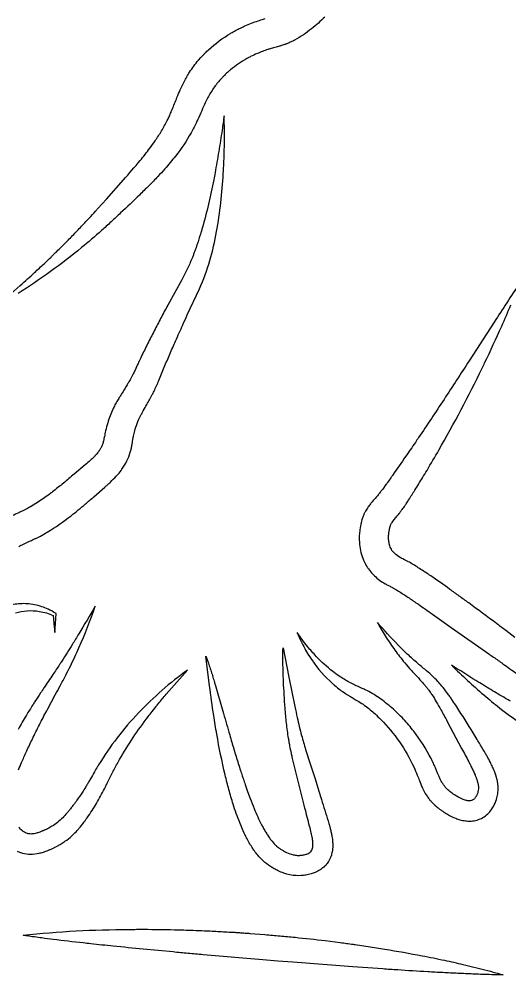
# Model space of a CAD drawing. Header units: millimetres. Extents: x 4236 to 5436, y 1579 to 2339.
# Drawn here: x 5002.6 to 5042.6, y 1644.8 to 1722.6 of the extents above; entities that cross this region are included whole.
import ezdxf

# ---------------------------------------------------------------- set-up
doc = ezdxf.new("R2010")
doc.units = ezdxf.units.MM
doc.layers.add('Default', color=70, linetype='Continuous')

msp = doc.modelspace()

# ---------------------------------------------------------------- linework, layer by layer
at = {"layer": 'Default'}
for points in [[(5000.703, 1699.237, 0.004832), (5002.694, 1700.965, 0.004063), (5003.864, 1702.02, 0.000742), (5004.631, 1702.736, 0.003507), (5005.2, 1703.277, 0.001661), (5005.387, 1703.46, 0.002568), (5006.134, 1704.191, 0.004807), (5006.869, 1704.934, 0.00282), (5007.593, 1705.684, 0.004849), (5008.305, 1706.445, 0.000857), (5008.832, 1707.021, 0.001579), (5009.006, 1707.214), (5009.707, 1707.997), (5011.103, 1709.561, 0.007241), (5012.454, 1711.131, 0.011971), (5013.243, 1712.125, 0.010198), (5013.679, 1712.731, 0.016227), (5014.21, 1713.553, 0.020588), (5014.672, 1714.4, 0.008971), (5014.826, 1714.725, 0.006337), (5014.973, 1715.061, 0.002722), (5015.07, 1715.292, 0.002265), (5015.261, 1715.766, -0.001638), (5015.459, 1716.257, -0.008294), (5015.729, 1716.894, -0.013743), (5016.041, 1717.548, -0.023838), (5016.487, 1718.327, -0.033091), (5017.207, 1719.297), (5017.405, 1719.522, -0.010215), (5017.507, 1719.631, 0.00117), (5017.612, 1719.738, -0.00132), (5017.768, 1719.898, -0.006722), (5017.901, 1720.029, -0.012), (5018.038, 1720.154, -0.051982), (5019.82, 1721.479, -0.003246), (5019.947, 1721.553, -0.013919), (5020.334, 1721.767, -0.009191), (5020.729, 1721.962, -0.00348), (5020.994, 1722.086, -0.021216), (5022.083, 1722.508, -0.002174), (5022.29, 1722.575, -0.003591), (5022.498, 1722.639, -0.00325), (5022.637, 1722.68)], [(5027.494, 1722.802, -0.009721), (5026.973, 1722.322, -0.011998), (5026.42, 1721.859, -0.043071), (5025.04, 1720.931, -0.00504), (5024.969, 1720.895, -0.002844), (5024.897, 1720.859, -0.000059), (5024.751, 1720.788, -0.002395), (5024.604, 1720.719), (5024.409, 1720.64, 0.000569), (5024.332, 1720.608, -0.003524), (5024.273, 1720.585, -0.006912), (5024.213, 1720.563, -0.013881), (5024.13, 1720.536), (5023.964, 1720.483, 0.00229), (5023.88, 1720.457, -0.003306), (5023.803, 1720.436), (5023.544, 1720.369), (5023.311, 1720.306, 0.004835), (5023.141, 1720.257, 0.00308), (5022.971, 1720.205, 0.001259), (5022.859, 1720.169, 0.019835), (5021.983, 1719.836, 0.01174), (5021.458, 1719.587, 0.010004), (5021.15, 1719.424, 0.04777), (5019.821, 1718.521, 0.007342), (5019.648, 1718.373, 0.012533), (5019.561, 1718.298, 0.007867), (5019.437, 1718.181, 0.000776), (5019.315, 1718.061, -0.002372), (5019.154, 1717.901), (5019, 1717.734, 0.011393), (5018.712, 1717.391, 0.016584), (5018.444, 1717.033, 0.016918), (5018.201, 1716.653, 0.013318), (5017.974, 1716.249, 0.009798), (5017.76, 1715.819, 0.007036), (5017.55, 1715.363, -0.003136), (5017.227, 1714.641, -0.007391), (5016.932, 1714.018, -0.011531), (5016.602, 1713.386, -0.039533), (5015.349, 1711.5, -0.016052), (5014.46, 1710.443, -0.006753), (5013.908, 1709.843, -0.005156), (5013.536, 1709.452, -0.003677), (5013.159, 1709.071, -0.002162), (5012.78, 1708.696, -0.001136), (5012.399, 1708.324, -0.005258), (5010.868, 1706.863, -0.0006), (5010.096, 1706.141, -0.002444), (5009.704, 1705.78, -0.003757), (5009.307, 1705.424, -0.009603), (5007.687, 1704.04, -0.03157), (5002.522, 1700.318, -0.011686)], [(5002.568, 1679.724, -0.001817), (5002.958, 1679.909, -0.001369), (5003.618, 1680.215, 0.000992), (5003.756, 1680.279, 0.003055), (5003.967, 1680.379, 0.005162), (5004.186, 1680.487, 0.015267), (5004.761, 1680.804, 0.002379), (5004.896, 1680.883, 0.03189), (5006.833, 1682.219, 0.009787), (5008.004, 1683.177, 0.002951), (5008.678, 1683.757), (5009.573, 1684.538, 0.002285), (5009.802, 1684.744, 0.004914), (5010.034, 1684.958, 0.016196), (5010.507, 1685.432, 0.00839), (5010.656, 1685.598, 0.024367), (5010.977, 1686.004, 0.042113), (5011.375, 1686.676), (5011.454, 1686.848), (5011.526, 1687.022), (5011.594, 1687.204), (5011.655, 1687.391, 0.008522), (5011.696, 1687.533, 0.013712), (5011.762, 1687.811, 0.010652), (5011.818, 1688.108, 0.000544), (5011.83, 1688.186, -0.000002), (5011.865, 1688.4, -0.002615), (5011.887, 1688.531, -0.004899), (5011.915, 1688.687, -0.019436), (5012.022, 1689.142, -0.009626), (5012.092, 1689.383, -0.032262), (5012.353, 1690.069, -0.009122), (5012.461, 1690.293, -0.006503), (5012.583, 1690.526, -0.004079), (5012.715, 1690.767, -0.002154), (5013.001, 1691.271, 0.003071), (5013.223, 1691.666, 0.006655), (5013.444, 1692.075, 0.007457), (5013.589, 1692.358, 0.017141), (5013.979, 1693.224), (5014.423, 1694.306, -0.003897), (5014.874, 1695.372, -0.002342), (5015.342, 1696.437, -0.00129), (5015.936, 1697.767, -0.002421), (5016.298, 1698.563), (5017.289, 1700.688, 0.037058), (5018.133, 1702.996, 0.025494), (5018.68, 1705.342, 0.017506), (5019.03, 1707.7, 0.013232), (5019.231, 1710.061, 0.004573), (5019.276, 1710.947, 0.016912), (5019.302, 1714.778, -0.00168), (5019.131, 1713.614, -0.003599), (5018.858, 1711.874, -0.004826), (5018.556, 1710.144, -0.001816), (5018.446, 1709.57, -0.009106), (5018.023, 1707.577, -0.014064), (5017.512, 1705.617, -0.001825), (5017.472, 1705.479, -0.003079), (5017.39, 1705.203, -0.00193), (5017.305, 1704.929, -0.000869), (5017.176, 1704.519, -0.001113), (5017.083, 1704.248, -0.002122), (5016.989, 1703.979, -0.003649), (5016.891, 1703.711, -0.005191), (5016.79, 1703.446, -0.00277), (5016.685, 1703.183, -0.012995), (5016.294, 1702.28, -0.018235), (5015.855, 1701.414), (5015.279, 1700.396), (5014.709, 1699.36, 0.000847), (5014.428, 1698.84, 0.001211), (5014.149, 1698.318, 0.004059), (5013.601, 1697.27, 0.001091), (5013.333, 1696.743, 0.001406), (5013.066, 1696.213, 0.004209), (5012.543, 1695.145, 0.000994), (5012.479, 1695.011, 0.002191), (5012.288, 1694.607, 0.000887), (5012.043, 1694.078, -0.00625), (5011.893, 1693.765, -0.01857), (5011.546, 1693.12, -0.003619), (5011.405, 1692.883, -0.003452), (5011.184, 1692.522, -0.001572), (5010.953, 1692.153, 0.001703), (5010.793, 1691.898, 0.002091), (5010.712, 1691.765, 0.008677), (5010.51, 1691.419, 0.012995), (5010.314, 1691.049, 0.005834), (5010.239, 1690.895, 0.036059), (5009.814, 1689.784, 0.019907), (5009.642, 1689.131, 0.00594), (5009.591, 1688.889, 0.002157), (5009.547, 1688.662, -0.001541), (5009.514, 1688.493, -0.005863), (5009.488, 1688.374, -0.0105), (5009.455, 1688.243, -0.015906), (5009.412, 1688.102), (5009.379, 1688.011), (5009.341, 1687.919), (5009.298, 1687.824), (5009.251, 1687.73, -0.008888), (5009.203, 1687.642, -0.031676), (5009.044, 1687.398, -0.016083), (5008.932, 1687.258, -0.015767), (5008.762, 1687.071, -0.005217), (5008.678, 1686.985, -0.011188), (5008.399, 1686.721, -0.007959), (5007.986, 1686.359), (5007.098, 1685.613, 0.000013), (5006.651, 1685.241, -0.001212), (5006.206, 1684.872, -0.003112), (5005.764, 1684.511, -0.005131), (5005.323, 1684.163, -0.00193), (5005.213, 1684.079, -0.032619), (5003.515, 1682.944, -0.001538), (5003.458, 1682.91, -0.005329), (5003.287, 1682.815, -0.008713), (5003.061, 1682.697, -0.002954), (5002.945, 1682.639, -0.003057), (5002.763, 1682.55, -0.001723), (5002.572, 1682.459, 0.000993), (5002.038, 1682.208, 0.002442)], [(5043.357, 1701.138, 0.002319), (5042.322, 1699.561, 0.000583), (5041.298, 1697.981), (5039.255, 1694.827, -0.001402), (5037.206, 1691.689, -0.003252), (5035.132, 1688.577, -0.001126), (5034.871, 1688.19, -0.002447), (5034.08, 1687.039, -0.000713), (5033.012, 1685.506, -0.000437), (5032.878, 1685.315, -0.001557), (5032.611, 1684.936, -0.001317), (5032.477, 1684.75), (5032.215, 1684.391, -0.01001), (5032.059, 1684.188, -0.002192), (5031.956, 1684.061, -0.001669), (5031.885, 1683.974, -0.003617), (5031.67, 1683.717, -0.000858), (5031.367, 1683.361, 0.001424), (5031.285, 1683.264, 0.003379), (5031.221, 1683.186, 0.017875), (5031.013, 1682.912, 0.007364), (5030.965, 1682.842, 0.028371), (5030.763, 1682.494, 0.017408), (5030.666, 1682.287, 0.003112), (5030.623, 1682.182, 0.010136), (5030.573, 1682.047), (5030.546, 1681.966, 0.009835), (5030.491, 1681.778, 0.003433), (5030.462, 1681.668, 0.027854), (5030.351, 1681.083, 0.020537), (5030.309, 1680.636, 0.039256), (5030.327, 1679.866, 0.077259), (5030.654, 1678.604), (5030.721, 1678.449, 0.00511), (5030.751, 1678.393, 0.002432), (5030.802, 1678.299, -0.003143), (5030.844, 1678.225, 0.001677), (5030.875, 1678.169, 0.005309), (5030.906, 1678.113, 0.008941), (5030.939, 1678.059, 0.012534), (5030.975, 1678.005, 0.009167), (5031.047, 1677.899, 0.035277), (5031.396, 1677.474, 0.013745), (5031.542, 1677.325, 0.062678), (5032.419, 1676.678, 0.014176), (5032.688, 1676.535), (5032.811, 1676.476, -0.003067), (5032.955, 1676.403, -0.00617), (5033.038, 1676.358, -0.002995), (5033.235, 1676.247, -0.006094), (5033.602, 1676.022, -0.008065), (5034.355, 1675.529, -0.00183), (5034.734, 1675.271, -0.00119), (5035.115, 1675.01, -0.002683), (5036.259, 1674.214, -0.001284), (5037.786, 1673.133), (5040.854, 1670.974, -0.00145), (5041.241, 1670.706, -0.001996), (5042.008, 1670.167, 0.000191), (5043.152, 1669.355, 0.002559)], [(5042.985, 1672.311), (5042.235, 1672.878, 0.001229), (5041.483, 1673.441, 0.001236), (5039.216, 1675.122, 0.000821), (5038.452, 1675.675, 0.001266), (5037.686, 1676.226, 0.004477), (5036.13, 1677.319, 0.001481), (5035.731, 1677.587, 0.003254), (5035.325, 1677.852, 0.011134), (5034.473, 1678.378, 0.000174), (5034.297, 1678.476, 0.002677), (5034.208, 1678.525, 0.01181), (5033.985, 1678.639), (5033.86, 1678.701), (5033.771, 1678.743, -0.007571), (5033.695, 1678.781, -0.005744), (5033.625, 1678.819, -0.071204), (5033.164, 1679.163, -0.059925), (5032.97, 1679.402, -0.028861), (5032.869, 1679.586, -0.028213), (5032.8, 1679.758, -0.049509), (5032.714, 1680.132, -0.032412), (5032.693, 1680.451, -0.028031), (5032.712, 1680.789, -0.006011), (5032.722, 1680.874, -0.014091), (5032.769, 1681.149, -0.003014), (5032.783, 1681.21, -0.00471), (5032.813, 1681.329, 0.005629), (5032.837, 1681.395, -0.028748), (5032.94, 1681.604, -0.008486), (5033.045, 1681.756, -0.006303), (5033.157, 1681.901, 0.000399), (5033.374, 1682.176, 0.002986), (5033.599, 1682.466, 0.003408), (5033.748, 1682.662, 0.003154), (5033.861, 1682.814, 0.004939), (5033.979, 1682.977, 0.005029), (5034.053, 1683.084, 0.00365), (5034.123, 1683.189, 0.003181), (5034.225, 1683.344, 0.000666), (5034.324, 1683.498, 0.002137), (5034.58, 1683.903, 0.00085), (5034.831, 1684.305, 0.000864), (5035.452, 1685.306, 0.00309), (5035.823, 1685.914, 0.003779), (5036.781, 1687.549, 0.016557), (5040.311, 1694.231, 0.000943), (5040.516, 1694.656, 0.008094), (5041.903, 1697.654, 0.005521), (5042.652, 1699.387, 0.007179)], [(5002.31, 1674.309, -0.061179), (5003.245, 1674.484, -0.058138), (5004.256, 1674.433, -0.056524), (5005.385, 1674.109), (5005.435, 1673.446), (5005.497, 1672.702), (5005.56, 1673.446), (5005.62, 1674.253), (5005.552, 1674.295, 0.029794), (5004.954, 1674.616, 0.027781), (5004.458, 1674.813, 0.064018), (5003.247, 1675.053, 0.007115), (5003.129, 1675.059, 0.062427), (5001.992, 1674.956, 0.033465)], [(5002.551, 1661.548, -0.00608), (5002.801, 1662.134, -0.002625), (5003.196, 1663.018, -0.000586), (5003.264, 1663.164, -0.005421), (5003.75, 1664.186, -0.006791), (5004.326, 1665.345, -0.001339), (5004.625, 1665.92, -0.002394), (5004.928, 1666.494), (5005.55, 1667.64, 0.001039), (5005.944, 1668.362, 0.003763), (5006.178, 1668.8, 0.001707), (5006.406, 1669.241, 0.004851), (5006.777, 1669.979, 0.008906), (5007.476, 1671.476, 0.022977), (5008.804, 1674.851, -0.003067), (5007.458, 1672.595, -0.002018), (5006.943, 1671.758, -0.005015), (5006.07, 1670.379, -0.001437), (5005.893, 1670.105, -0.003239), (5005.354, 1669.29, -0.001395), (5004.622, 1668.206, 0.002887), (5004.347, 1667.795, 0.003221), (5003.894, 1667.103, 0.001155), (5003.716, 1666.824, 0.003022), (5003.45, 1666.404, 0.004955), (5003.191, 1665.978, 0.007153), (5002.52, 1664.83, 0.001519)], [(5002.438, 1654.907, 0.032903), (5002.714, 1654.797, 0.061782), (5003.352, 1654.677, 0.015223), (5003.525, 1654.671, 0.055579), (5004.234, 1654.749, 0.02207), (5004.581, 1654.842, 0.023097), (5004.988, 1654.992, 0.005957), (5005.116, 1655.046, 0.002565), (5005.198, 1655.082, 0.001523), (5005.318, 1655.137, 0.006145), (5005.434, 1655.192, 0.001955), (5005.519, 1655.233, 0.000583), (5005.647, 1655.296, 0.002615), (5005.731, 1655.341, 0.012223), (5006.019, 1655.507, 0.016942), (5006.335, 1655.716, 0.028271), (5006.887, 1656.156, 0.010281), (5007.058, 1656.316, 0.017739), (5007.407, 1656.683, 0.003104), (5007.468, 1656.752, 0.01755), (5007.86, 1657.241, 0.005189), (5008.013, 1657.45, 0.002111), (5008.259, 1657.795, 0.020765), (5008.992, 1658.951, 0.016735), (5009.627, 1660.146, -0.000405), (5009.772, 1660.441, -0.001899), (5009.987, 1660.877, -0.004259), (5010.206, 1661.307, -0.008566), (5010.66, 1662.153, -0.033573), (5012.953, 1665.653, -0.001634), (5013.05, 1665.783, -0.003835), (5013.347, 1666.169, -0.002269), (5013.75, 1666.68, -0.002176), (5013.955, 1666.936, -0.004833), (5014.576, 1667.69, -0.013568), (5016.326, 1669.644, 0.027713), (5014.25, 1668.012, 0.020631), (5012.336, 1666.177, 0.053759), (5009.077, 1661.942, 0.001503), (5008.99, 1661.798, 0.003212), (5008.736, 1661.367, 0.000807), (5008.407, 1660.797, -0.000743), (5008.326, 1660.656, -0.002181), (5008.165, 1660.379, -0.003605), (5008.003, 1660.107, -0.008063), (5007.752, 1659.709, -0.012095), (5007.309, 1659.063, -0.003732), (5007.03, 1658.683, -0.001503), (5006.837, 1658.431, -0.002485), (5006.741, 1658.307, -0.004529), (5006.644, 1658.186, -0.003231), (5006.572, 1658.098, -0.017695), (5006.254, 1657.74, -0.02548), (5005.84, 1657.348, -0.030581), (5005.395, 1657.012, -0.010634), (5005.279, 1656.937, -0.012498), (5005.1, 1656.834, -0.007663), (5004.917, 1656.738, 0.002441), (5004.855, 1656.709, -0.002222), (5004.76, 1656.665, -0.006967), (5004.653, 1656.617, -0.000956), (5004.583, 1656.587, -0.00183), (5004.514, 1656.558, -0.003255), (5004.446, 1656.53, -0.004855), (5004.347, 1656.491, -0.022407), (5004.064, 1656.395, -0.025499), (5003.829, 1656.339, -0.028575), (5003.64, 1656.315, -0.035932), (5003.466, 1656.316, -0.013964), (5003.396, 1656.323, -0.032389), (5003.273, 1656.347, -0.056553), (5003.117, 1656.408, -0.015213), (5002.937, 1656.512, -0.014209), (5002.803, 1656.625, 0.001948), (5002.775, 1656.653, -0.00307), (5002.727, 1656.698), (5002.636, 1656.805, -0.003463), (5002.579, 1656.882, -0.002037)], [(5042.623, 1667.121, -0.003146), (5042.218, 1667.351, -0.002896), (5041.613, 1667.705, -0.001087), (5041.011, 1668.064, -0.002925), (5039.811, 1668.8, -0.002905), (5037.819, 1670.057, 0.001593), (5037.986, 1669.89, 0.020012), (5040.608, 1667.502, 0.010274), (5041.898, 1666.456, 0.01859), (5043.646, 1665.196, 0.004321)]]:
    msp.add_lwpolyline(points, format="xyb", dxfattribs=at)
for points in [[(5041.582, 1660.465, 0.006626), (5041.569, 1660.54, 0.004176), (5041.55, 1660.638, -0.00162), (5041.531, 1660.736, -0.00251), (5041.506, 1660.829, 0.002195), (5041.481, 1660.923, 0.007461), (5041.448, 1661.037, 0.011095), (5041.426, 1661.102), (5041.367, 1661.277), (5041.285, 1661.483, 0.007605), (5041.242, 1661.584, 0.003361), (5041.163, 1661.76, 0.009333), (5040.979, 1662.138, 0.009032), (5040.709, 1662.642, 0.00242), (5040.551, 1662.921, 0.005062), (5040.312, 1663.333, 0.001919), (5040.149, 1663.604, 0.000487), (5039.906, 1664.005, 0.005732), (5038.588, 1666.132, 0.005038), (5038.247, 1666.661, 0.003216), (5037.894, 1667.188, 0.002672), (5037.713, 1667.45, 0.004386), (5037.527, 1667.711, 0.013066), (5037.134, 1668.228, 0.00584), (5037.031, 1668.355, 0.012347), (5036.702, 1668.731, 0.017988), (5036.234, 1669.191, 0.00148), (5036.175, 1669.245, 0.009425), (5035.635, 1669.719, 0.001852), (5035.277, 1670.021, -0.001927), (5035.159, 1670.12, -0.012056), (5034.355, 1670.831, -0.00921), (5033.8, 1671.366, -0.001778), (5033.472, 1671.695, -0.015083), (5031.784, 1673.529, 0.029959), (5033.12, 1671.401, 0.015627), (5033.884, 1670.392, 0.012009), (5034.4, 1669.787, 0.004487), (5034.719, 1669.436, -0.003542), (5035.247, 1668.868, -0.008606), (5035.549, 1668.527, -0.003689), (5035.696, 1668.355, -0.004945), (5035.837, 1668.182, -0.004429), (5035.926, 1668.071, -0.001316), (5035.968, 1668.013, -0.00446), (5036.075, 1667.866, -0.012456), (5036.26, 1667.591, -0.008297), (5036.575, 1667.082, -0.00698), (5036.954, 1666.422, -0.003488), (5037.471, 1665.476), (5038.644, 1663.284, -0.001671), (5038.936, 1662.737, -0.001056), (5039.221, 1662.195, -0.001347), (5039.291, 1662.061, -0.003492), (5039.426, 1661.792, -0.006892), (5039.586, 1661.459, -0.010014), (5039.731, 1661.13, 0.002323), (5039.757, 1661.066, -0.00152), (5039.796, 1660.969, -0.008086), (5039.831, 1660.873), (5039.876, 1660.747), (5039.913, 1660.626, -0.022484), (5039.94, 1660.536, 0.00267), (5039.975, 1660.391, -0.004116), (5039.995, 1660.268, -0.018421), (5040.008, 1660.125, -0.024994), (5040.009, 1659.991, -0.0492), (5039.971, 1659.748, -0.000086), (5039.925, 1659.6, -0.0134), (5039.892, 1659.514, -0.020373), (5039.843, 1659.412, -0.009134), (5039.814, 1659.359, -0.02389), (5039.747, 1659.256, -0.02701), (5039.691, 1659.186, -0.028912), (5039.616, 1659.115, -0.075968), (5039.45, 1659.028, -0.03718), (5039.266, 1659.01, -0.02259), (5039.16, 1659.018, -0.017479), (5039.066, 1659.035, -0.019209), (5038.941, 1659.066, -0.024441), (5038.755, 1659.131, -0.010675), (5038.645, 1659.176, -0.030705), (5038.252, 1659.379, -0.024336), (5037.865, 1659.635, -0.011035), (5037.706, 1659.758, -0.022012), (5037.471, 1659.965, -0.045307), (5037.164, 1660.316, -0.013205), (5037.099, 1660.411, -0.025526), (5036.947, 1660.677, -0.009819), (5036.86, 1660.857, -0.006503), (5036.774, 1661.052, -0.003693), (5036.687, 1661.261, 0.000593), (5036.627, 1661.406, 0.002508), (5036.503, 1661.7, 0.006841), (5036.338, 1662.075, 0.010957), (5036.158, 1662.448, 0.049472), (5034.748, 1664.67, 0.023144), (5033.899, 1665.666, 0.023143), (5032.957, 1666.576, 0.027276), (5031.923, 1667.386, 0.019049), (5031.362, 1667.747, 0.022884), (5030.773, 1668.06, 0.004542), (5030.479, 1668.196, -0.001074), (5030.056, 1668.386, -0.004336), (5029.853, 1668.481, -0.007074), (5029.655, 1668.578, -0.005404), (5029.524, 1668.646, -0.016005), (5029.076, 1668.903, -0.011686), (5028.637, 1669.188, -0.013969), (5028.151, 1669.543, -0.038407), (5026.801, 1670.767, -0.019072), (5026.091, 1671.578, -0.020025), (5025.254, 1672.702, 0.012367), (5025.472, 1672.198, 0.011251), (5025.784, 1671.562, 0.027408), (5026.443, 1670.478, 0.060684), (5028.135, 1668.55, 0.005701), (5028.319, 1668.391, 0.029294), (5029.172, 1667.751, 0.002972), (5029.241, 1667.705, 0.007258), (5029.45, 1667.575, 0.005215), (5029.728, 1667.412, -0.002407), (5030.065, 1667.218, -0.005884), (5030.257, 1667.104, -0.036579), (5031.2, 1666.429, -0.012141), (5031.587, 1666.089, -0.009378), (5032.067, 1665.628, -0.085276), (5034.745, 1661.769, -0.011155), (5035.032, 1661.093, -0.003868), (5035.199, 1660.665), (5035.317, 1660.363), (5035.384, 1660.205), (5035.417, 1660.126), (5035.455, 1660.044, 0.01483), (5035.554, 1659.838, 0.028134), (5035.825, 1659.382, 0.003023), (5035.882, 1659.301, 0.009449), (5035.986, 1659.164, 0.013841), (5036.081, 1659.051, 0.012579), (5036.161, 1658.96, 0.008513), (5036.261, 1658.856, 0.001308), (5036.346, 1658.771, 0.01233), (5036.406, 1658.714, 0.006231), (5036.466, 1658.66), (5036.606, 1658.538, 0.004735), (5036.657, 1658.494, 0.010061), (5036.815, 1658.369, 0.002274), (5036.886, 1658.315, 0.008922), (5037.103, 1658.16, 0.018724), (5037.483, 1657.918, 0.038179), (5038.156, 1657.59, 0.023644), (5038.486, 1657.479, 0.037679), (5038.953, 1657.384, 0.020876), (5039.149, 1657.366, 0.022686), (5039.411, 1657.367, 0.053033), (5039.899, 1657.448, 0.120277), (5040.771, 1657.95, 0.034948), (5040.993, 1658.191, 0.054378), (5041.302, 1658.685, 0.050552), (5041.518, 1659.269, 0.013355), (5041.566, 1659.478, 0.022288), (5041.6, 1659.693, 0.055952), (5041.592, 1660.388, 0.009497)], [(5027.982, 1654.452, -0.002503), (5027.96, 1654.397, -0.008881), (5027.914, 1654.286, -0.007173), (5027.856, 1654.178, -0.005387), (5027.796, 1654.071, -0.015185), (5027.688, 1653.918, -0.020459), (5027.57, 1653.773, -0.016803), (5027.485, 1653.683, -0.039754), (5027.184, 1653.436, -0.0098), (5027.112, 1653.388, -0.040361), (5026.718, 1653.184, -0.029076), (5026.375, 1653.064, -0.029725), (5025.948, 1652.969), (5025.862, 1652.956), (5025.762, 1652.944, 0.003096), (5025.687, 1652.935, -0.003428), (5025.562, 1652.925), (5025.362, 1652.917), (5025.163, 1652.923, -0.06714), (5024.164, 1653.123, -0.029648), (5023.688, 1653.317, -0.01848), (5023.366, 1653.486, -0.013973), (5023.071, 1653.664, -0.043283), (5022.474, 1654.125, -0.031876), (5022.039, 1654.587, -0.017547), (5021.772, 1654.934, -0.01079), (5021.578, 1655.216, -0.023262), (5021.122, 1656.007, -0.008411), (5020.94, 1656.372, -0.024124), (5020.282, 1657.993, -0.008873), (5020.035, 1658.736, -0.011866), (5019.684, 1659.93, -0.004151), (5019.528, 1660.529, -0.002765), (5019.38, 1661.129, -0.014799), (5018.701, 1664.439, -0.005198), (5018.45, 1665.95, -0.00731), (5018.114, 1668.374), (5017.814, 1670.801, -0.003217), (5017.916, 1670.512, -0.001702), (5018.014, 1670.222, 0.00049), (5018.161, 1669.786, 0.00067), (5018.21, 1669.641, -0.004418), (5018.348, 1669.201, -0.002341), (5018.479, 1668.761, -0.00062), (5018.565, 1668.468), (5019.244, 1666.125, 0.000737), (5019.752, 1664.373, 0.001802), (5020.096, 1663.21, 0.002938), (5020.45, 1662.053, 0.001755), (5020.632, 1661.478, 0.003937), (5020.77, 1661.048, 0.001806), (5020.818, 1660.905, -0.001464), (5020.865, 1660.763, 0.001672), (5020.936, 1660.549, 0.005316), (5021.01, 1660.337), (5021.206, 1659.772), (5021.412, 1659.213, 0.006073), (5021.74, 1658.388, 0.00881), (5022.031, 1657.716, 0.012304), (5022.346, 1657.067, 0.003544), (5022.516, 1656.756, 0.007513), (5022.691, 1656.452, 0.011788), (5022.874, 1656.161, 0.002841), (5022.912, 1656.105, 0.013513), (5023.109, 1655.837, 0.036766), (5023.487, 1655.412, 0.010414), (5023.575, 1655.331, 0.014087), (5023.733, 1655.2, 0.021922), (5023.945, 1655.051, 0.01169), (5024.145, 1654.931, 0.019989), (5024.39, 1654.804, 0.053646), (5024.908, 1654.623, 0.04125), (5025.256, 1654.573), (5025.361, 1654.569), (5025.466, 1654.573, 0.022768), (5025.569, 1654.582), (5025.685, 1654.596, 0.015556), (5025.825, 1654.622, 0.021642), (5025.975, 1654.661, 0.019579), (5026.088, 1654.701, 0.027521), (5026.235, 1654.775, 0.024092), (5026.36, 1654.877, 0.02093), (5026.399, 1654.925, 0.064514), (5026.466, 1655.053, 0.027239), (5026.491, 1655.134, 0.026466), (5026.514, 1655.251, 0.024646), (5026.528, 1655.398, 0.014295), (5026.53, 1655.479, 0.011251), (5026.529, 1655.563, 0.00885), (5026.523, 1655.651, 0.008694), (5026.512, 1655.773, 0.00498), (5026.5, 1655.866, 0.012389), (5026.47, 1656.058, 0.009884), (5026.423, 1656.29, 0.002928), (5026.4, 1656.392, 0.007613), (5026.259, 1656.956, -0.000972), (5025.87, 1658.428, -0.002046), (5025.642, 1659.314), (5025.342, 1660.497), (5025.053, 1661.685, -0.00317), (5024.947, 1662.132, -0.00199), (5024.845, 1662.581, -0.000803), (5024.779, 1662.882, -0.005066), (5024.651, 1663.491, -0.004176), (5024.622, 1663.647, -0.002884), (5024.595, 1663.801, -0.001572), (5024.569, 1663.954, -0.000671), (5024.544, 1664.107, -0.012804), (5024.377, 1665.338, -0.004721), (5024.315, 1665.952, -0.003598), (5024.263, 1666.565, -0.006713), (5024.134, 1668.705, -0.010541), (5024.087, 1670.543, -0.006777), (5024.097, 1671.462), (5024.576, 1669.066), (5025.064, 1666.678, 0.003801), (5025.251, 1665.79, 0.010474), (5025.603, 1664.331, 0.010784), (5025.935, 1663.187), (5026.301, 1662.032), (5026.672, 1660.874), (5027.039, 1659.713, -0.001455), (5027.223, 1659.132, -0.001334), (5027.763, 1657.385, -0.001317), (5027.831, 1657.161, -0.006698), (5027.909, 1656.891, -0.004303), (5027.94, 1656.772, -0.009289), (5028.018, 1656.447, -0.014546), (5028.083, 1656.105, -0.008397), (5028.115, 1655.882, -0.013569), (5028.136, 1655.651, -0.021754), (5028.143, 1655.359, -0.041043), (5028.095, 1654.864, -0.036377), (5028.003, 1654.508, -0.001123)], [(5021.241, 1648.233, 0.000563), (5021.395, 1648.222), (5022.623, 1648.13, -0.001114), (5023.849, 1648.021, -0.001867), (5025.075, 1647.905, -0.003567), (5027.522, 1647.633), (5028.743, 1647.478, -0.005177), (5029.811, 1647.333, -0.00056), (5029.963, 1647.311), (5031.182, 1647.134), (5032.398, 1646.941, -0.006847), (5035.43, 1646.401, -0.004873), (5037.242, 1646.033, -0.003714), (5038.746, 1645.697, -0.003311), (5039.646, 1645.482, -0.003238), (5040.544, 1645.256, -0.0047), (5041.44, 1645.016, -0.003937), (5042.035, 1644.845, -0.004259), (5041.107, 1644.86, -0.002823), (5040.182, 1644.888, -0.001022), (5039.566, 1644.912, -0.001376), (5038.951, 1644.937, -0.001574), (5037.722, 1644.995, -0.000393), (5037.108, 1645.026, -0.001275), (5035.882, 1645.094, -0.001774), (5033.434, 1645.246, -0.000627), (5032.211, 1645.327), (5030.99, 1645.41), (5029.769, 1645.499), (5027.329, 1645.682), (5024.89, 1645.872), (5023.672, 1645.974), (5022.453, 1646.071), (5017.579, 1646.487, 0.00135), (5016.97, 1646.543, -0.000605), (5015.752, 1646.65, -0.001953), (5015.142, 1646.708), (5013.923, 1646.819), (5012.704, 1646.937, -0.000735), (5010.265, 1647.181, -0.001856), (5008.435, 1647.374, -0.000835), (5007.824, 1647.442, -0.003144), (5005.381, 1647.731, -0.000999), (5004.464, 1647.849, -0.002016), (5003.853, 1647.931, -0.003164), (5003.241, 1648.021, -0.001868), (5002.935, 1648.069, -0.015498), (5007.242, 1648.422, -0.011031), (5011.553, 1648.549, -0.002292), (5012.784, 1648.554, -0.005491), (5015.247, 1648.522, -0.004228), (5016.785, 1648.476, -0.001365), (5017.708, 1648.439, -0.003081), (5018.323, 1648.412, -0.001718), (5018.938, 1648.379, 0.000656), (5020.167, 1648.309, -0.002554), (5020.474, 1648.289, -0.001328), (5020.781, 1648.267, 0.000461)]]:
    msp.add_lwpolyline(points, format="xyb", close=True, dxfattribs=at)

doc.saveas('drawing.dxf')
